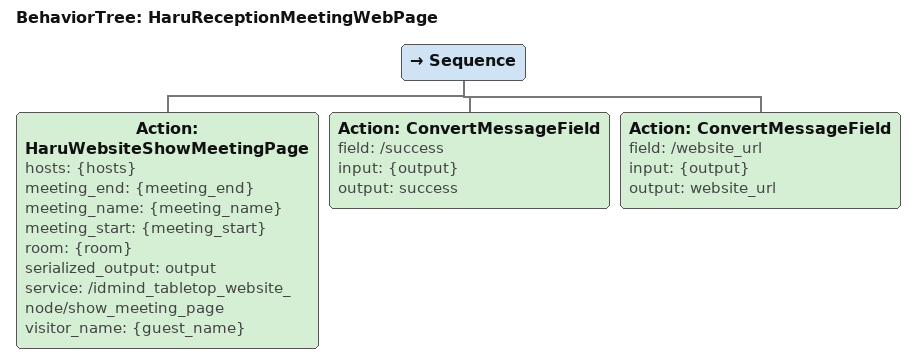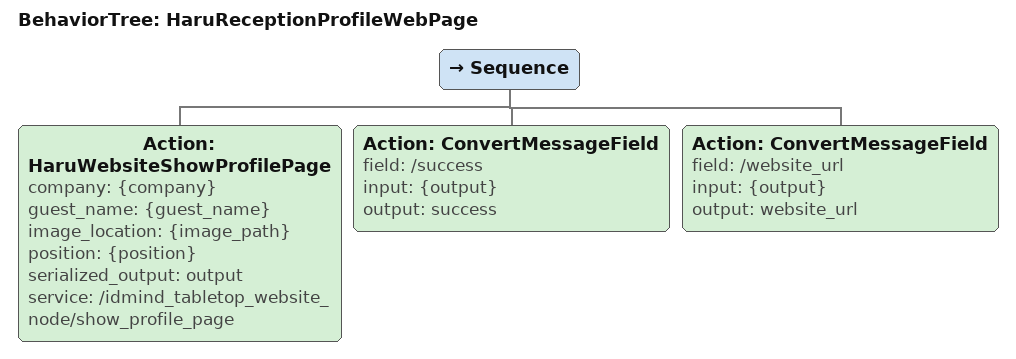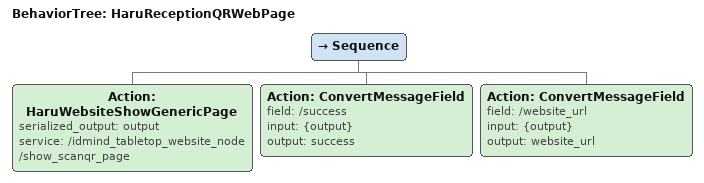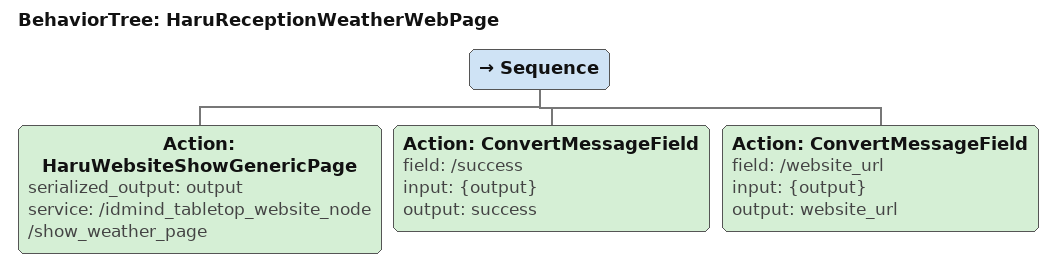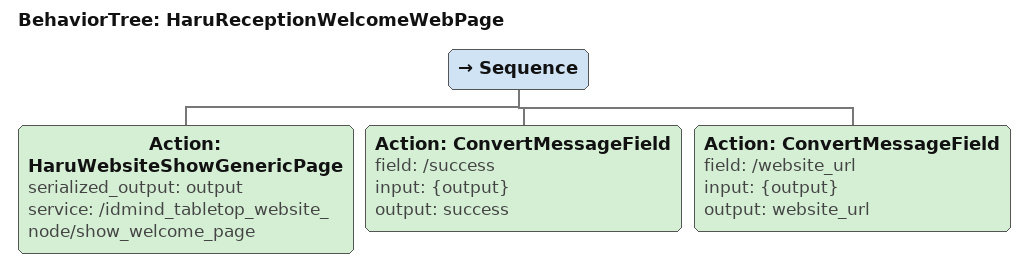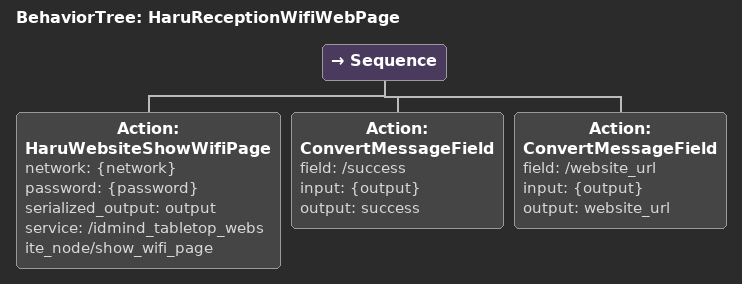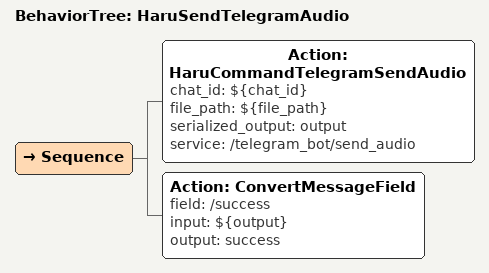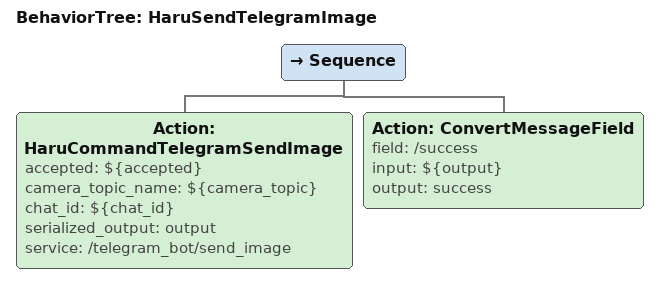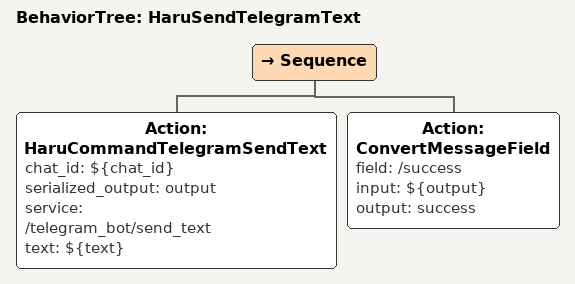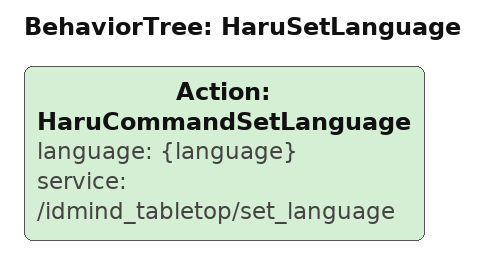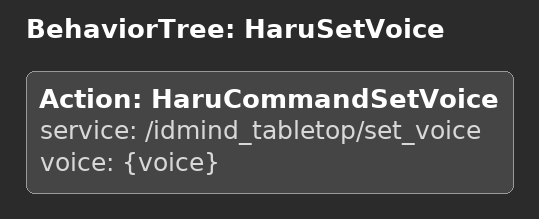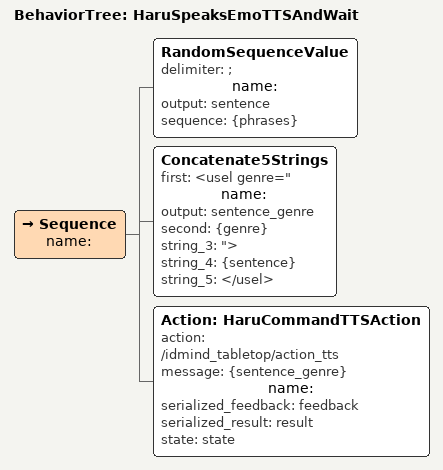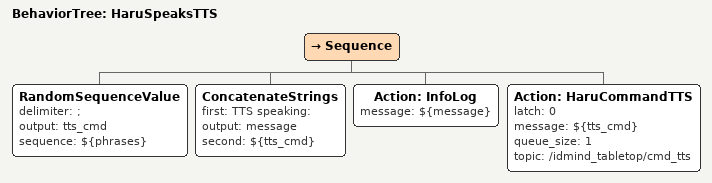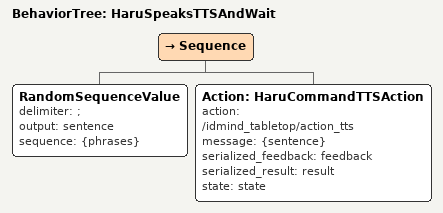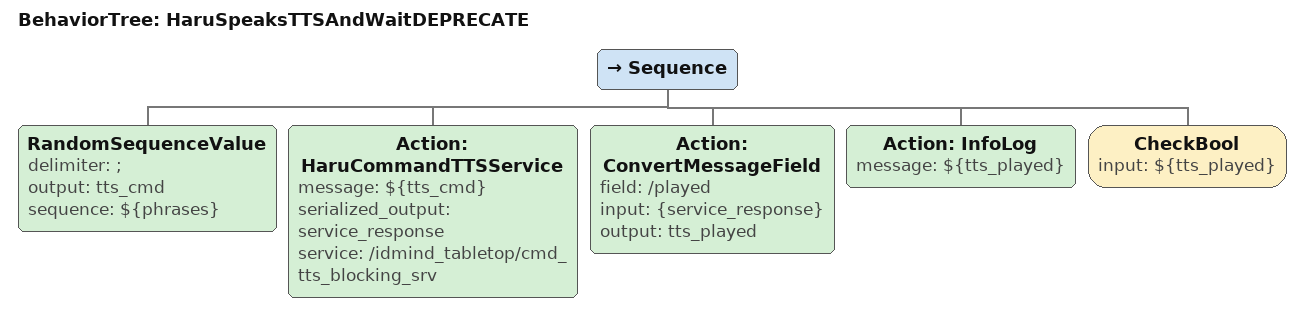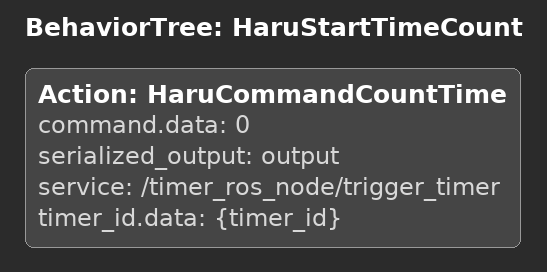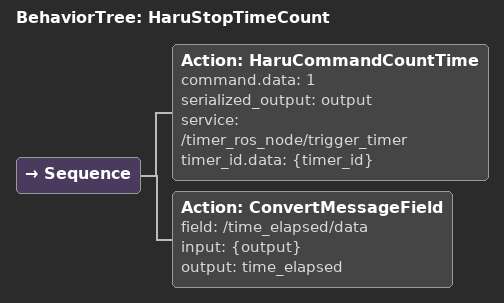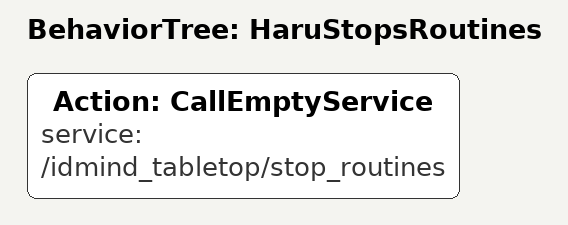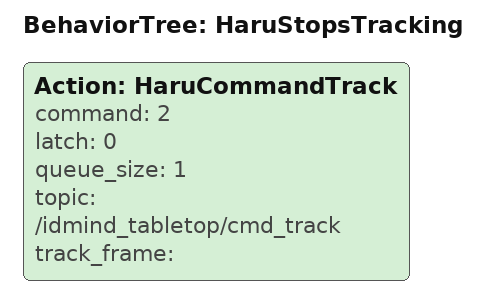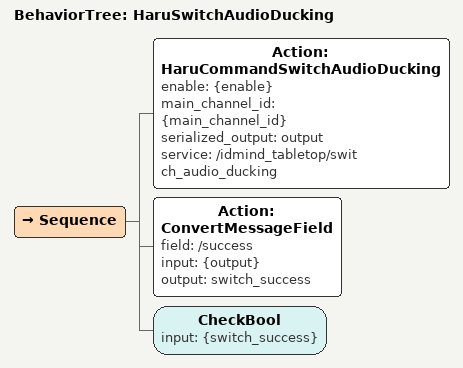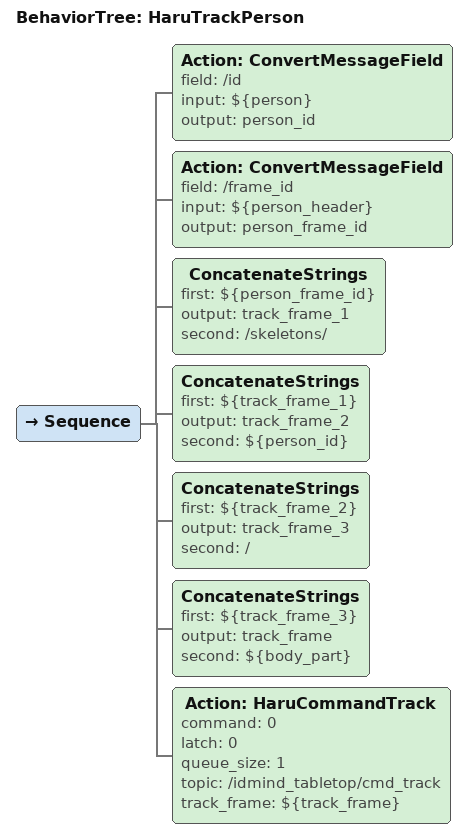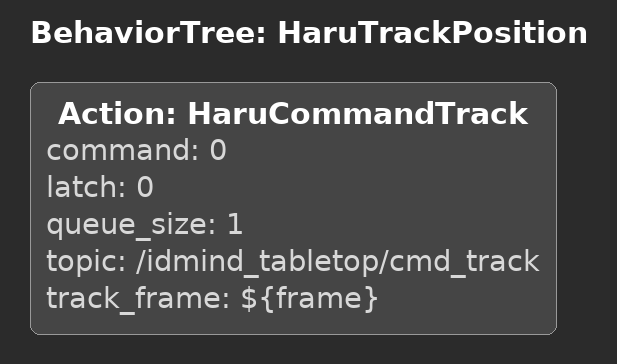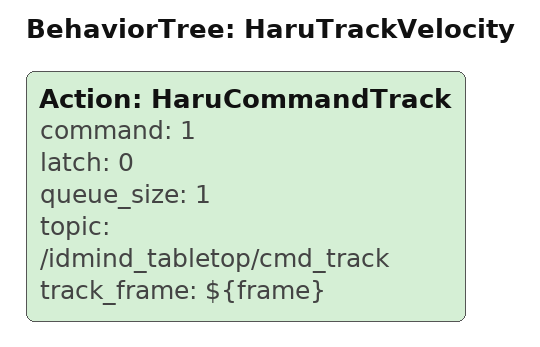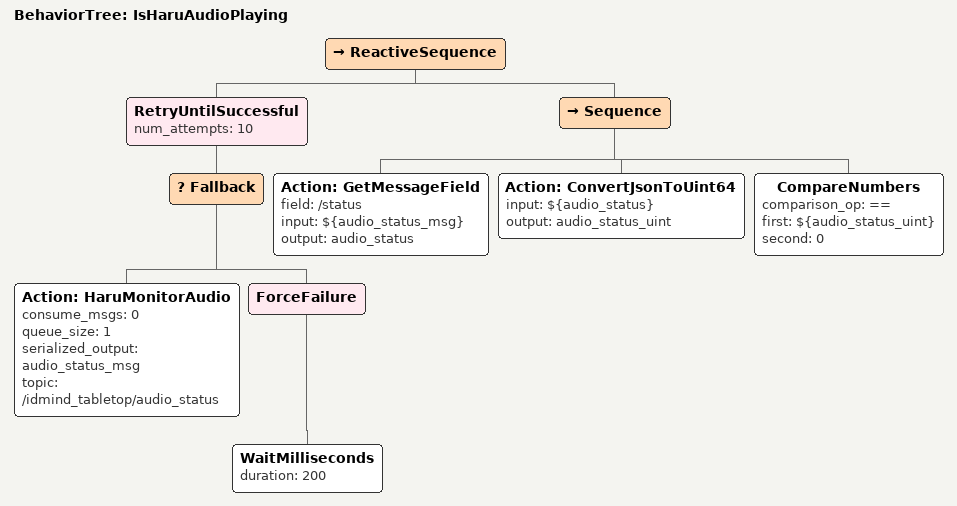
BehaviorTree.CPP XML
<BehaviorTree ID="HaruReceptionMeetingWebPage">
    <Sequence>
        <Action ID="HaruWebsiteShowMeetingPage" hosts="{hosts}" meeting_end="{meeting_end}" meeting_name="{meeting_name}" meeting_start="{meeting_start}" room="{room}" serialized_output="output" service="/idmind_tabletop_website_node/show_meeting_page" visitor_name="{guest_name}"/>
        <Action ID="ConvertMessageField" field="/success" input="{output}" output="success"/>
        <Action ID="ConvertMessageField" field="/website_url" input="{output}" output="website_url"/>
    </Sequence>
</BehaviorTree>

<BehaviorTree ID="HaruReceptionProfileWebPage">
    <Sequence>
        <Action ID="HaruWebsiteShowProfilePage" company="{company}" guest_name="{guest_name}" image_location="{image_path}" position="{position}" serialized_output="output" service="/idmind_tabletop_website_node/show_profile_page"/>
        <Action ID="ConvertMessageField" field="/success" input="{output}" output="success"/>
        <Action ID="ConvertMessageField" field="/website_url" input="{output}" output="website_url"/>
    </Sequence>
</BehaviorTree>

<BehaviorTree ID="HaruReceptionQRWebPage">
    <Sequence>
        <Action ID="HaruWebsiteShowGenericPage" serialized_output="output" service="/idmind_tabletop_website_node/show_scanqr_page"/>
        <Action ID="ConvertMessageField" field="/success" input="{output}" output="success"/>
        <Action ID="ConvertMessageField" field="/website_url" input="{output}" output="website_url"/>
    </Sequence>
</BehaviorTree>

<BehaviorTree ID="HaruReceptionWeatherWebPage">
    <Sequence>
        <Action ID="HaruWebsiteShowGenericPage" serialized_output="output" service="/idmind_tabletop_website_node/show_weather_page"/>
        <Action ID="ConvertMessageField" field="/success" input="{output}" output="success"/>
        <Action ID="ConvertMessageField" field="/website_url" input="{output}" output="website_url"/>
    </Sequence>
</BehaviorTree>

<BehaviorTree ID="HaruReceptionWelcomeWebPage">
    <Sequence>
        <Action ID="HaruWebsiteShowGenericPage" serialized_output="output" service="/idmind_tabletop_website_node/show_welcome_page"/>
        <Action ID="ConvertMessageField" field="/success" input="{output}" output="success"/>
        <Action ID="ConvertMessageField" field="/website_url" input="{output}" output="website_url"/>
    </Sequence>
</BehaviorTree>

<BehaviorTree ID="HaruReceptionWifiWebPage">
    <Sequence>
        <Action ID="HaruWebsiteShowWifiPage" network="{network}" password="{password}" serialized_output="output" service="/idmind_tabletop_website_node/show_wifi_page"/>
        <Action ID="ConvertMessageField" field="/success" input="{output}" output="success"/>
        <Action ID="ConvertMessageField" field="/website_url" input="{output}" output="website_url"/>
    </Sequence>
</BehaviorTree>

<BehaviorTree ID="HaruSendTelegramAudio">
    <Sequence>
        <Action ID="HaruCommandTelegramSendAudio" chat_id="${chat_id}" file_path="${file_path}" serialized_output="output" service="/telegram_bot/send_audio"/>
        <Action ID="ConvertMessageField" field="/success" input="${output}" output="success"/>
    </Sequence>
</BehaviorTree>

<BehaviorTree ID="HaruSendTelegramImage">
    <Sequence>
        <Action ID="HaruCommandTelegramSendImage" accepted="${accepted}" camera_topic_name="${camera_topic}" chat_id="${chat_id}" serialized_output="output" service="/telegram_bot/send_image"/>
        <Action ID="ConvertMessageField" field="/success" input="${output}" output="success"/>
    </Sequence>
</BehaviorTree>

<BehaviorTree ID="HaruSendTelegramText">
    <Sequence>
        <Action ID="HaruCommandTelegramSendText" chat_id="${chat_id}" serialized_output="output" service="/telegram_bot/send_text" text="${text}"/>
        <Action ID="ConvertMessageField" field="/success" input="${output}" output="success"/>
    </Sequence>
</BehaviorTree>

<BehaviorTree ID="HaruSetLanguage">
    <Action ID="HaruCommandSetLanguage" language="{language}" service="/idmind_tabletop/set_language"/>
</BehaviorTree>

<BehaviorTree ID="HaruSetVoice">
    <Action ID="HaruCommandSetVoice" service="/idmind_tabletop/set_voice" voice="{voice}"/>
</BehaviorTree>

<BehaviorTree ID="HaruSpeaksEmoTTSAndWait">
    <Sequence name="">
        <RandomSequenceValue delimiter=";" name="" output="sentence" sequence="{phrases}"/>
        <Concatenate5Strings first="&lt;usel genre=&quot;" name="" output="sentence_genre" second="{genre}" string_3="&quot;> " string_4="{sentence}" string_5=" &lt;/usel>"/>
        <Action ID="HaruCommandTTSAction" action="/idmind_tabletop/action_tts" message="{sentence_genre}" name="" serialized_feedback="feedback" serialized_result="result" state="state"/>
    </Sequence>
</BehaviorTree>

<BehaviorTree ID="HaruSpeaksTTS">
    <Sequence>
        <RandomSequenceValue delimiter=";" output="tts_cmd" sequence="${phrases}"/>
        <ConcatenateStrings first="TTS speaking: " output="message" second="${tts_cmd}"/>
        <Action ID="InfoLog" message="${message}"/>
        <Action ID="HaruCommandTTS" latch="0" message="${tts_cmd}" queue_size="1" topic="/idmind_tabletop/cmd_tts"/>
    </Sequence>
</BehaviorTree>

<BehaviorTree ID="HaruSpeaksTTSAndWait">
    <Sequence>
        <RandomSequenceValue delimiter=";" output="sentence" sequence="{phrases}"/>
        <Action ID="HaruCommandTTSAction" action="/idmind_tabletop/action_tts" message="{sentence}" serialized_feedback="feedback" serialized_result="result" state="state"/>
    </Sequence>
</BehaviorTree>

<BehaviorTree ID="HaruSpeaksTTSAndWaitDEPRECATE">
    <Sequence>
        <RandomSequenceValue delimiter=";" output="tts_cmd" sequence="${phrases}"/>
        <Action ID="HaruCommandTTSService" message="${tts_cmd}" serialized_output="service_response" service="/idmind_tabletop/cmd_tts_blocking_srv"/>
        <Action ID="ConvertMessageField" field="/played" input="{service_response}" output="tts_played"/>
        <Action ID="InfoLog" message="${tts_played}"/>
        <CheckBool input="${tts_played}"/>
    </Sequence>
</BehaviorTree>

<BehaviorTree ID="HaruStartTimeCount">
    <Action ID="HaruCommandCountTime" command.data="0" serialized_output="output" service="/timer_ros_node/trigger_timer" timer_id.data="{timer_id}"/>
</BehaviorTree>

<BehaviorTree ID="HaruStopTimeCount">
    <Sequence>
        <Action ID="HaruCommandCountTime" command.data="1" serialized_output="output" service="/timer_ros_node/trigger_timer" timer_id.data="{timer_id}"/>
        <Action ID="ConvertMessageField" field="/time_elapsed/data" input="{output}" output="time_elapsed"/>
    </Sequence>
</BehaviorTree>

<BehaviorTree ID="HaruStopsRoutines">
    <Action ID="CallEmptyService" service="/idmind_tabletop/stop_routines"/>
</BehaviorTree>

<BehaviorTree ID="HaruStopsTracking">
    <Action ID="HaruCommandTrack" command="2" latch="0" queue_size="1" topic="/idmind_tabletop/cmd_track" track_frame=""/>
</BehaviorTree>

<BehaviorTree ID="HaruSwitchAudioDucking">
    <Sequence>
        <Action ID="HaruCommandSwitchAudioDucking" enable="{enable}" main_channel_id="{main_channel_id}" serialized_output="output" service="/idmind_tabletop/switch_audio_ducking"/>
        <Action ID="ConvertMessageField" field="/success" input="{output}" output="switch_success"/>
        <CheckBool input="{switch_success}"/>
    </Sequence>
</BehaviorTree>

<BehaviorTree ID="HaruTrackPerson">
    <Sequence>
        <Action ID="ConvertMessageField" field="/id" input="${person}" output="person_id"/>
        <Action ID="ConvertMessageField" field="/frame_id" input="${person_header}" output="person_frame_id"/>
        <ConcatenateStrings first="${person_frame_id}" output="track_frame_1" second="/skeletons/"/>
        <ConcatenateStrings first="${track_frame_1}" output="track_frame_2" second="${person_id}"/>
        <ConcatenateStrings first="${track_frame_2}" output="track_frame_3" second="/"/>
        <ConcatenateStrings first="${track_frame_3}" output="track_frame" second="${body_part}"/>
        <Action ID="HaruCommandTrack" command="0" latch="0" queue_size="1" topic="/idmind_tabletop/cmd_track" track_frame="${track_frame}"/>
    </Sequence>
</BehaviorTree>

<BehaviorTree ID="HaruTrackPosition">
    <Action ID="HaruCommandTrack" command="0" latch="0" queue_size="1" topic="/idmind_tabletop/cmd_track" track_frame="${frame}"/>
</BehaviorTree>

<BehaviorTree ID="HaruTrackVelocity">
    <Action ID="HaruCommandTrack" command="1" latch="0" queue_size="1" topic="/idmind_tabletop/cmd_track" track_frame="${frame}"/>
</BehaviorTree>

<BehaviorTree ID="IsHaruAudioPlaying">
    <ReactiveSequence>
        <RetryUntilSuccessful num_attempts="10">
            <Fallback>
                <Action ID="HaruMonitorAudio" consume_msgs="0" queue_size="1" serialized_output="audio_status_msg" topic="/idmind_tabletop/audio_status"/>
                <ForceFailure>
                    <WaitMilliseconds duration="200"/>
                </ForceFailure>
            </Fallback>
        </RetryUntilSuccessful>
        <Sequence>
            <Action ID="GetMessageField" field="/status" input="${audio_status_msg}" output="audio_status"/>
            <Action ID="ConvertJsonToUint64" input="${audio_status}" output="audio_status_uint"/>
            <CompareNumbers comparison_op="==" first="${audio_status_uint}" second="0"/>
        </Sequence>
    </ReactiveSequence>
</BehaviorTree>
